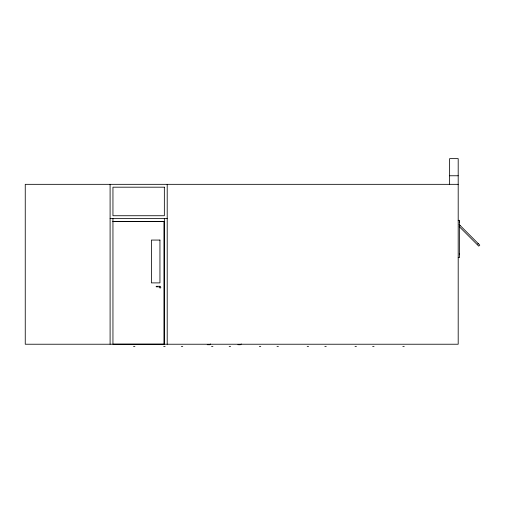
<?xml version="1.0" encoding="UTF-8"?>
<svg xmlns="http://www.w3.org/2000/svg" width="505" height="505" viewBox="0 0 505 505"><rect width="100%" height="100%" fill="white"/><g stroke="black" fill="none" stroke-linecap="round" stroke-linejoin="round"><path stroke-width="0.76" d="M459.266 222.484L459.619 221.771M159.58 286.297L159.062 287.541L160.312 288.058L160.83 287.541L160.312 286.297L156.209 286.297L156.209 286.815L157.825 286.815M459.563 225.931L460.061 225.426M477.73 244.104L478.235 243.599M210.598 343.981L209.651 344.745L207.208 344.7M241.295 343.981L240.342 344.745L237.899 344.7M449.627 175.765L458.193 175.765M458.193 184.331L25.25 184.331L25.25 344.227L458.193 344.227L458.193 158.633L449.627 158.633L449.627 184.331M110.096 218.596L167.206 218.596M458.193 220.344L459.619 220.344L459.619 257.462L458.193 257.462M112.95 221.449L164.346 221.449M112.95 221.619L163.992 221.619L163.992 344.164L112.95 344.164L112.95 218.596M133.528 346.367L134.917 346.367M163.715 346.367L165.103 346.367M181.358 346.367L182.747 346.367M211.544 346.367L212.933 346.367M229.182 346.367L230.57 346.367M259.368 346.367L260.763 346.367M277.011 346.367L278.4 346.367M307.198 346.367L308.587 346.367M324.835 346.367L326.23 346.367M355.021 346.367L356.416 346.367M372.665 346.367L374.053 346.367M402.851 346.367L404.24 346.367M459.108 224.472L479.75 245.114L478.74 246.124L459.215 226.6M459.266 253.895L459.619 254.608M167.206 184.331L167.206 344.227M164.346 218.596L164.346 344.227M110.096 184.331L110.096 344.227M164.346 187.185L112.95 187.185L112.95 215.736L164.346 215.736L164.346 187.185M159.946 240.064L151.38 240.064L151.38 282.895L159.946 282.895L159.946 240.064"/></g></svg>
